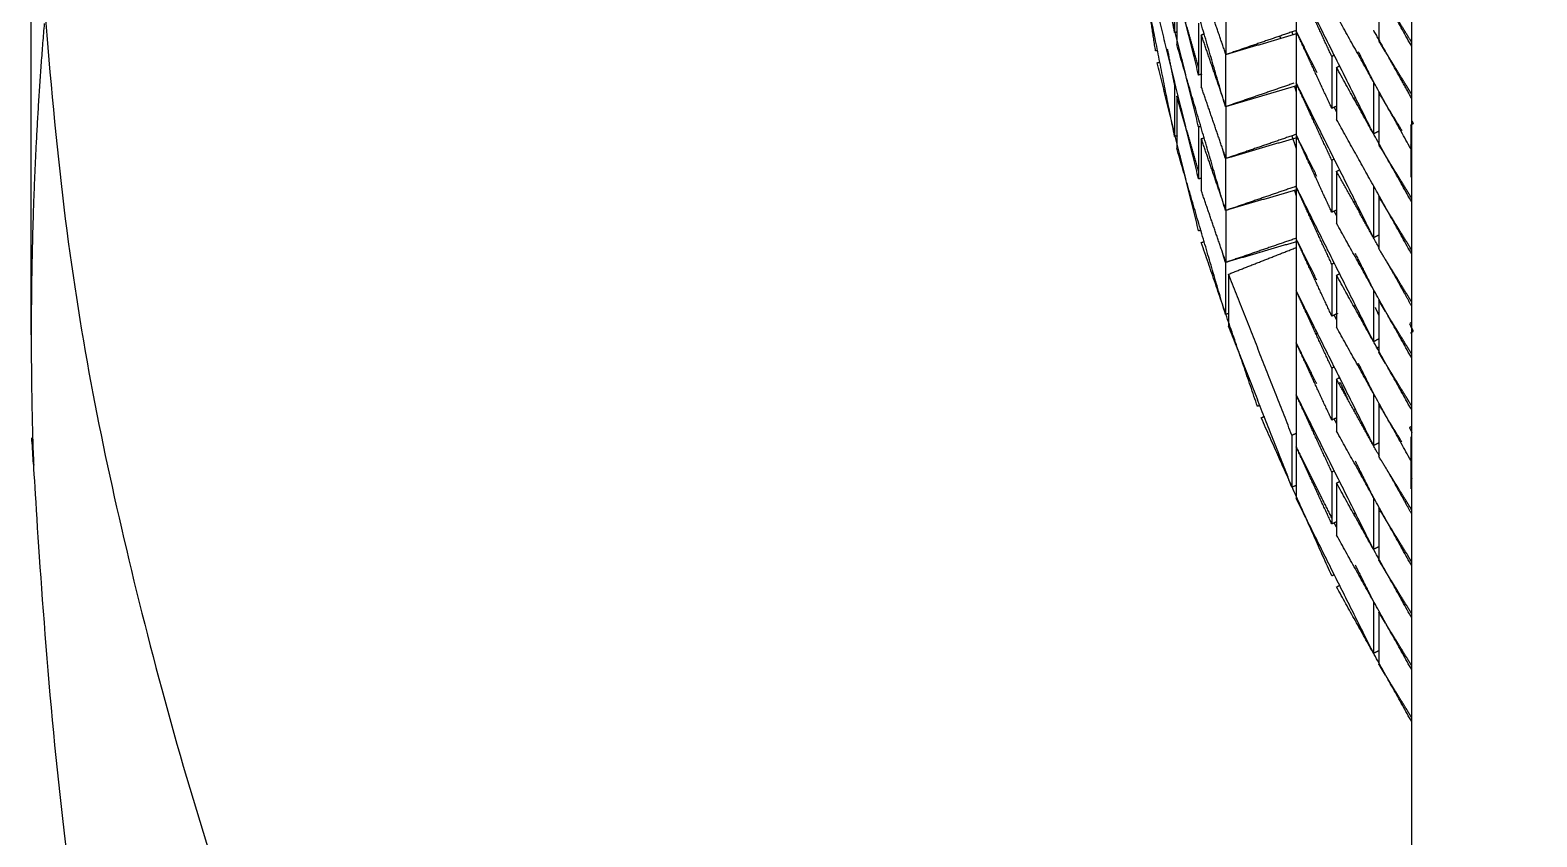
# Model space of a CAD drawing. Header units: millimetres. Extents: x 507.9 to 541, y 40.2 to 69.3.
# Drawn here: x 511.838 to 513.579, y 43.978 to 44.91 of the extents above; entities that cross this region are included whole.
import ezdxf

# ---------------------------------------------------------------- set-up
doc = ezdxf.new("R2010")
doc.units = ezdxf.units.MM
doc.layers.add('Make2D$Visible$Curves', color=7, linetype='Continuous', true_color=0x000000)

msp = doc.modelspace()

# ---------------------------------------------------------------- linework, layer by layer
at = {"layer": 'Make2D$Visible$Curves', "color": 18, "lineweight": -3, "true_color": 0x000000}
for points in [[(513.43477, 43.30682), (513.43477, 44.62608), (513.43477, 45.94533)], [(511.83963, 44.55807), (511.83963, 44.91789), (511.83963, 45.2777)], [(513.16066, 44.90729), (513.14119, 45.00537), (513.12171, 45.10346)], [(513.1884, 44.85827), (513.16449, 44.95537), (513.14057, 45.05246)], [(513.43477, 44.89101), (513.39125, 44.969), (513.34774, 45.047)], [(513.21942, 44.82172), (513.19129, 44.91768), (513.16316, 45.01364)], [(513.16066, 44.78729), (513.14119, 44.88537), (513.12171, 44.98346)], [(513.13867, 44.88621), (513.13023, 44.94118), (513.12178, 44.99616)], [(513.1884, 44.79827), (513.16449, 44.89537), (513.14057, 44.99246)], [(513.16066, 44.96729), (513.16066, 44.93729), (513.16066, 44.90729)], [(513.39053, 44.79029), (513.34583, 44.87974), (513.30112, 44.9692)], [(513.30112, 44.96902), (513.30112, 44.93902), (513.30112, 44.90902)], [(513.34227, 44.87975), (513.32237, 44.92293), (513.30247, 44.9661)], [(513.16316, 44.95364), (513.16316, 44.92364), (513.16316, 44.89364)], [(513.1884, 44.86752), (513.17578, 44.91058), (513.16316, 44.95364)], [(513.21997, 44.88188), (513.20574, 44.92331), (513.19152, 44.96475)], [(513.39654, 44.95779), (513.39654, 44.92779), (513.39654, 44.89779)], [(513.1884, 44.73827), (513.16449, 44.83537), (513.14057, 44.93246)], [(513.21997, 44.94188), (513.21997, 44.91188), (513.21997, 44.88188)], [(513.1884, 44.91827), (513.1884, 44.88827), (513.1884, 44.85827)], [(513.43477, 44.77101), (513.39125, 44.849), (513.34774, 44.927)], [(513.43486, 44.89565), (513.42618, 44.90971), (513.41751, 44.92378)], [(513.16325, 44.9078), (513.16196, 44.90755), (513.16066, 44.90729)], [(513.19152, 44.90475), (513.19322, 44.90533), (513.19493, 44.90592)], [(513.19152, 44.90475), (513.19152, 44.87475), (513.19152, 44.84475)], [(513.21997, 44.82188), (513.20574, 44.86331), (513.19152, 44.90475)], [(513.30135, 44.90573), (513.26038, 44.89372), (513.21942, 44.88172)], [(513.30146, 44.90985), (513.26071, 44.89586), (513.21997, 44.88188)], [(513.28215, 44.90322), (513.28256, 44.90182), (513.28297, 44.90043)], [(513.29612, 44.90802), (513.29672, 44.90628), (513.29731, 44.90455)], [(513.30112, 44.9092), (513.30112, 44.8792), (513.30112, 44.8492)], [(513.32526, 44.8609), (513.31319, 44.88505), (513.30112, 44.9092)], [(513.34227, 44.81975), (513.3217, 44.86439), (513.30112, 44.90902)], [(513.43477, 44.83101), (513.41274, 44.87049), (513.39071, 44.90997)], [(513.43477, 44.83579), (513.41566, 44.86679), (513.39654, 44.89779)], [(513.14098, 44.88657), (513.13983, 44.88639), (513.13867, 44.88621)], [(513.16066, 44.84729), (513.1566, 44.86775), (513.15254, 44.88821)], [(513.21942, 44.70172), (513.19129, 44.79768), (513.16316, 44.89364)], [(513.21942, 44.88172), (513.21942, 44.85172), (513.21942, 44.82172)], [(513.34545, 44.88117), (513.34386, 44.88046), (513.34227, 44.87975)], [(513.34227, 44.87975), (513.34227, 44.84975), (513.34227, 44.81975)], [(513.39053, 44.85029), (513.38181, 44.86773), (513.3731, 44.88516)], [(513.14057, 44.87246), (513.14222, 44.87287), (513.14387, 44.87328)], [(513.1884, 44.67827), (513.16449, 44.77537), (513.14057, 44.87246)], [(513.20737, 44.86294), (513.20693, 44.86283), (513.20648, 44.86272)], [(513.34774, 44.867), (513.34948, 44.86797), (513.35122, 44.86894)], [(513.34774, 44.867), (513.34774, 44.837), (513.34774, 44.807)], [(513.43477, 44.71101), (513.39125, 44.789), (513.34774, 44.867)], [(513.16173, 44.8475), (513.1612, 44.8474), (513.16066, 44.84729)], [(513.16066, 44.84729), (513.16066, 44.81729), (513.16066, 44.78729)], [(513.19177, 44.8591), (513.19009, 44.85868), (513.1884, 44.85827)], [(513.21997, 44.76188), (513.20574, 44.80331), (513.19152, 44.84475)], [(513.30274, 44.84614), (513.26108, 44.83393), (513.21942, 44.82172)], [(513.2986, 44.84887), (513.25928, 44.83537), (513.21997, 44.82188)], [(513.29919, 44.8451), (513.30016, 44.84179), (513.30112, 44.83849)], [(513.39053, 44.67029), (513.34583, 44.75974), (513.30112, 44.8492)], [(513.30112, 44.84902), (513.30112, 44.81902), (513.30112, 44.78902)], [(513.34227, 44.75975), (513.3217, 44.80439), (513.30112, 44.84902)], [(513.39053, 44.85029), (513.39053, 44.8204), (513.39053, 44.79052)], [(513.16316, 44.83364), (513.16408, 44.83391), (513.16499, 44.83418)], [(513.16316, 44.83364), (513.16316, 44.80364), (513.16316, 44.77364)], [(513.1884, 44.74752), (513.17578, 44.79058), (513.16316, 44.83364)], [(513.179, 44.83828), (513.17937, 44.83839), (513.17974, 44.8385)], [(513.3697, 44.832), (513.36875, 44.83157), (513.3678, 44.83115)], [(513.39654, 44.83779), (513.39654, 44.80779), (513.39654, 44.77779)], [(513.42342, 44.7942), (513.40998, 44.81599), (513.39654, 44.83779)], [(513.21997, 44.82188), (513.21997, 44.79188), (513.21997, 44.76188)], [(513.34819, 44.82239), (513.34523, 44.82107), (513.34227, 44.81975)], [(513.34774, 44.81592), (513.34645, 44.81849), (513.34517, 44.82105)], [(513.19099, 44.79891), (513.1897, 44.79859), (513.1884, 44.79827)], [(513.1884, 44.79827), (513.1884, 44.76827), (513.1884, 44.73827)], [(513.43477, 44.65101), (513.39125, 44.729), (513.34774, 44.807)], [(513.39674, 44.7934), (513.39364, 44.79185), (513.39053, 44.79029)], [(513.43326, 44.80043), (513.43497, 44.80148), (513.43668, 44.80254)], [(513.43359, 44.80051), (513.43359, 44.77051), (513.43359, 44.74051)], [(513.43477, 44.80546), (513.43555, 44.80389), (513.43634, 44.80233)], [(513.16362, 44.78788), (513.16214, 44.78758), (513.16066, 44.78729)], [(513.19152, 44.78475), (513.19329, 44.78535), (513.19505, 44.78596)], [(513.19152, 44.78475), (513.19152, 44.75475), (513.19152, 44.72475)], [(513.21997, 44.70188), (513.20574, 44.74331), (513.19152, 44.78475)], [(513.30158, 44.7858), (513.2605, 44.77376), (513.21942, 44.76172)], [(513.3016, 44.7899), (513.26078, 44.77589), (513.21997, 44.76188)], [(513.29612, 44.78802), (513.29862, 44.78073), (513.30112, 44.77345)], [(513.30112, 44.78863), (513.30112, 44.75891), (513.30112, 44.7292)], [(513.32512, 44.74119), (513.31326, 44.76491), (513.30141, 44.78863)], [(513.34227, 44.69975), (513.32189, 44.74397), (513.3015, 44.78819)], [(513.43477, 44.71579), (513.41566, 44.74679), (513.39654, 44.77779)], [(513.39828, 44.7752), (513.39834, 44.77523), (513.39841, 44.77527)], [(513.43477, 44.77579), (513.43418, 44.77675), (513.43359, 44.7777)], [(513.21942, 44.58172), (513.19129, 44.67768), (513.16316, 44.77364)], [(513.21942, 44.76172), (513.21767, 44.76769), (513.21592, 44.77367)], [(513.21942, 44.76172), (513.21942, 44.73172), (513.21942, 44.70172)], [(513.34557, 44.76123), (513.34392, 44.76049), (513.34227, 44.75975)], [(513.34227, 44.75975), (513.34227, 44.72975), (513.34227, 44.69975)], [(513.34774, 44.747), (513.34962, 44.74805), (513.35151, 44.7491)], [(513.34774, 44.747), (513.34774, 44.717), (513.34774, 44.687)], [(513.39664, 44.65934), (513.37219, 44.70317), (513.34774, 44.747)], [(513.41776, 44.7439), (513.41727, 44.74365), (513.41678, 44.74341)], [(513.19152, 44.73904), (513.18996, 44.73865), (513.1884, 44.73827)], [(513.21997, 44.64188), (513.20574, 44.68331), (513.19152, 44.72475)], [(513.30287, 44.72618), (513.26114, 44.71395), (513.21942, 44.70172)], [(513.30126, 44.72978), (513.26061, 44.71583), (513.21997, 44.70188)], [(513.29919, 44.7251), (513.30016, 44.72179), (513.30112, 44.71849)], [(513.39053, 44.55029), (513.34583, 44.63974), (513.30112, 44.7292)], [(513.30112, 44.72902), (513.30112, 44.69911), (513.30112, 44.6692)], [(513.34227, 44.63975), (513.3217, 44.68439), (513.30112, 44.72902)], [(513.39053, 44.73029), (513.39053, 44.70029), (513.39053, 44.67029)], [(513.39467, 44.72314), (513.39464, 44.72313), (513.3946, 44.72311)], [(513.36982, 44.71205), (513.36888, 44.71163), (513.36794, 44.71121)], [(513.39654, 44.71779), (513.39654, 44.68779), (513.39654, 44.65779)], [(513.43477, 44.65579), (513.41566, 44.68679), (513.39654, 44.71779)], [(513.21997, 44.70188), (513.21997, 44.67188), (513.21997, 44.64188)], [(513.34787, 44.70225), (513.34507, 44.701), (513.34227, 44.69975)], [(513.34774, 44.69592), (513.34645, 44.69849), (513.34517, 44.70105)], [(513.19105, 44.67892), (513.18973, 44.6786), (513.1884, 44.67827)], [(513.30155, 44.66988), (513.26076, 44.65588), (513.21997, 44.64188)], [(513.43477, 44.53101), (513.39125, 44.609), (513.34774, 44.687)], [(513.39695, 44.6735), (513.39374, 44.6719), (513.39053, 44.67029)], [(513.19152, 44.66475), (513.19332, 44.66536), (513.19511, 44.66598)], [(513.25645, 44.47558), (513.22399, 44.57016), (513.19152, 44.66475)], [(513.21942, 44.64172), (513.21767, 44.64769), (513.21592, 44.65367)], [(513.30133, 44.66573), (513.26037, 44.65372), (513.21942, 44.64172)], [(513.22312, 44.62834), (513.26227, 44.64372), (513.30141, 44.65909)], [(513.30112, 44.6692), (513.30112, 44.6392), (513.30112, 44.6092)], [(513.32512, 44.62119), (513.31312, 44.64519), (513.30112, 44.6692)], [(513.34227, 44.57975), (513.3217, 44.62439), (513.30112, 44.66902)], [(513.43477, 44.59579), (513.41566, 44.62679), (513.39654, 44.65779)], [(513.21942, 44.64172), (513.21942, 44.61172), (513.21942, 44.58172)], [(513.34543, 44.64116), (513.34385, 44.64046), (513.34227, 44.63975)], [(513.34227, 44.63975), (513.34227, 44.60975), (513.34227, 44.57975)], [(513.39053, 44.61029), (513.38004, 44.63128), (513.36955, 44.65227)], [(513.37303, 44.64111), (513.37326, 44.64124), (513.37349, 44.64137)], [(513.43477, 44.59101), (513.42075, 44.61614), (513.40673, 44.64127)], [(513.22312, 44.62834), (513.22312, 44.59834), (513.22312, 44.56834)], [(513.29625, 44.44219), (513.25969, 44.53527), (513.22312, 44.62834)], [(513.34774, 44.627), (513.34958, 44.62803), (513.35142, 44.62905)], [(513.34774, 44.627), (513.34774, 44.597), (513.34774, 44.567)], [(513.43477, 44.47101), (513.39125, 44.549), (513.34774, 44.627)], [(513.41784, 44.62394), (513.41741, 44.62373), (513.41699, 44.62352)], [(513.39053, 44.43029), (513.34583, 44.51974), (513.30112, 44.6092)], [(513.34227, 44.51975), (513.3217, 44.56439), (513.30112, 44.60902)], [(513.30112, 44.60902), (513.30112, 44.57902), (513.30112, 44.54902)], [(513.30261, 44.6061), (513.30187, 44.60588), (513.30112, 44.60567)], [(513.39053, 44.61029), (513.39053, 44.58029), (513.39053, 44.55029)], [(513.22312, 44.5828), (513.22127, 44.58226), (513.21942, 44.58172)], [(513.34896, 44.58274), (513.34561, 44.58125), (513.34227, 44.57975)], [(513.34844, 44.58283), (513.34849, 44.58269), (513.34855, 44.58256)], [(513.37014, 44.59219), (513.36915, 44.59175), (513.36816, 44.59131)], [(513.39244, 44.58977), (513.39449, 44.58533), (513.39654, 44.58088)], [(513.39654, 44.59779), (513.39654, 44.56779), (513.39654, 44.53779)], [(513.43477, 44.53579), (513.41566, 44.56679), (513.39654, 44.59779)], [(513.29625, 44.38219), (513.25969, 44.47527), (513.22312, 44.56834)], [(513.34774, 44.57592), (513.34645, 44.57849), (513.34517, 44.58105)], [(513.43477, 44.41101), (513.39125, 44.489), (513.34774, 44.567)], [(513.432, 44.57101), (513.43417, 44.56667), (513.43634, 44.56233)], [(513.43515, 44.57259), (513.43378, 44.57191), (513.43242, 44.57122)], [(513.30112, 44.5492), (513.30112, 44.5192), (513.30112, 44.4892)], [(513.32497, 44.50149), (513.31305, 44.52534), (513.30112, 44.5492)], [(513.34227, 44.45975), (513.3217, 44.50439), (513.30112, 44.54902)], [(513.3245, 44.55945), (513.32527, 44.55979), (513.32603, 44.56014)], [(513.39683, 44.55344), (513.39368, 44.55187), (513.39053, 44.55029)], [(513.43323, 44.56041), (513.43479, 44.56137), (513.43635, 44.56233)], [(513.39694, 44.54415), (513.39593, 44.5437), (513.39493, 44.54326)], [(513.43477, 44.47579), (513.41566, 44.50679), (513.39654, 44.53779)], [(513.34519, 44.52106), (513.34373, 44.52041), (513.34227, 44.51975)], [(513.34227, 44.51975), (513.34227, 44.48975), (513.34227, 44.45975)], [(513.37113, 44.52508), (513.37127, 44.5247), (513.37142, 44.52433)], [(513.39053, 44.49029), (513.38181, 44.50773), (513.3731, 44.52516)], [(513.34774, 44.507), (513.34968, 44.50808), (513.35163, 44.50917)], [(513.34774, 44.507), (513.34774, 44.477), (513.34774, 44.447)], [(513.39721, 44.41833), (513.37247, 44.46266), (513.34774, 44.507)], [(513.34964, 44.51211), (513.35034, 44.51008), (513.35104, 44.50805)], [(513.35065, 44.50251), (513.35136, 44.50283), (513.35208, 44.50315)], [(513.35208, 44.50315), (513.35646, 44.49333), (513.36084, 44.48351)], [(513.41768, 44.50386), (513.41722, 44.50363), (513.41676, 44.5034)], [(513.39053, 44.31029), (513.34583, 44.39974), (513.30112, 44.4892)], [(513.30112, 44.48902), (513.30112, 44.45902), (513.30112, 44.42902)], [(513.34227, 44.39975), (513.3217, 44.44439), (513.30112, 44.48902)], [(513.39053, 44.49029), (513.39053, 44.46029), (513.39053, 44.43029)], [(513.25919, 44.47652), (513.25782, 44.47605), (513.25645, 44.47558)], [(513.26076, 44.46239), (513.26267, 44.46324), (513.26459, 44.4641)], [(513.34227, 44.27975), (513.30152, 44.37107), (513.26076, 44.46239)], [(513.34785, 44.46225), (513.34506, 44.461), (513.34227, 44.45975)], [(513.34774, 44.45592), (513.34645, 44.45849), (513.34517, 44.46105)], [(513.3699, 44.47209), (513.36891, 44.47164), (513.36792, 44.4712)], [(513.39654, 44.47779), (513.39654, 44.44779), (513.39654, 44.41779)], [(513.42335, 44.43431), (513.40994, 44.45605), (513.39654, 44.47779)], [(513.30113, 44.44411), (513.29869, 44.44315), (513.29625, 44.44219)], [(513.43477, 44.29101), (513.39125, 44.369), (513.34774, 44.447)], [(513.432, 44.45101), (513.43338, 44.44824), (513.43477, 44.44546)], [(513.43491, 44.45247), (513.43355, 44.45179), (513.43218, 44.45111)], [(513.29625, 44.44219), (513.29625, 44.41219), (513.29625, 44.38219)], [(513.30112, 44.4292), (513.30112, 44.3992), (513.30112, 44.3692)], [(513.34227, 44.34686), (513.3217, 44.38803), (513.30112, 44.4292)], [(513.34227, 44.33975), (513.3217, 44.38439), (513.30112, 44.42902)], [(513.39694, 44.4335), (513.39373, 44.43189), (513.39053, 44.43029)], [(513.43359, 44.44051), (513.43359, 44.41051), (513.43359, 44.38051)], [(513.43366, 44.43494), (513.43436, 44.43533), (513.43506, 44.43572)], [(513.39053, 44.37029), (513.38007, 44.39121), (513.36962, 44.41213)], [(513.43483, 44.35569), (513.41568, 44.38674), (513.39654, 44.41779)], [(513.34556, 44.40122), (513.34392, 44.40049), (513.34227, 44.39975)], [(513.34227, 44.39975), (513.34227, 44.36975), (513.34227, 44.33975)], [(513.43477, 44.35101), (513.42075, 44.37614), (513.40673, 44.40127)], [(513.43502, 44.39253), (513.43447, 44.39225), (513.43391, 44.39197)], [(513.30124, 44.38415), (513.29874, 44.38317), (513.29625, 44.38219)], [(513.34774, 44.387), (513.34953, 44.388), (513.35132, 44.389)], [(513.34774, 44.387), (513.34774, 44.357), (513.34774, 44.327)], [(513.43477, 44.23101), (513.39125, 44.309), (513.34774, 44.387)], [(513.41782, 44.38393), (513.4174, 44.38372), (513.41697, 44.38351)], [(513.39053, 44.19029), (513.34583, 44.27974), (513.30112, 44.3692)], [(513.39053, 44.37029), (513.39053, 44.34029), (513.39053, 44.31029)], [(513.39654, 44.35779), (513.39654, 44.32779), (513.39654, 44.29779)], [(513.43477, 44.29579), (513.41566, 44.32679), (513.39654, 44.35779)], [(513.34815, 44.34238), (513.34521, 44.34107), (513.34227, 44.33975)], [(513.34774, 44.33592), (513.34645, 44.33849), (513.34517, 44.34105)], [(513.3701, 44.35217), (513.36893, 44.35165), (513.36776, 44.35113)], [(513.43477, 44.17101), (513.39125, 44.249), (513.34774, 44.327)], [(513.39678, 44.31342), (513.39365, 44.31185), (513.39053, 44.31029)], [(513.39053, 44.25029), (513.38009, 44.27118), (513.36965, 44.29206)], [(513.43477, 44.23579), (513.41566, 44.26679), (513.39654, 44.29779)], [(513.34544, 44.28117), (513.34385, 44.28046), (513.34227, 44.27975)], [(513.34774, 44.267), (513.34967, 44.26808), (513.35161, 44.26916)], [(513.43477, 44.11101), (513.39125, 44.189), (513.34774, 44.267)], [(513.41759, 44.26381), (513.41716, 44.2636), (513.41674, 44.26339)], [(513.39053, 44.25029), (513.39053, 44.22029), (513.39053, 44.19029)], [(513.39654, 44.23779), (513.39654, 44.20779), (513.39654, 44.17779)], [(513.43477, 44.17579), (513.41566, 44.20679), (513.39654, 44.23779)], [(513.39674, 44.1934), (513.39363, 44.19184), (513.39053, 44.19029)], [(513.43477, 44.11579), (513.41566, 44.14679), (513.39654, 44.17779)]]:
    msp.add_open_spline(points, degree=2, dxfattribs=at)
for points in [[(511.83963, 45.2777), (511.83963, 45.17096), (511.84491, 45.06436), (512.05826, 40.75314), (516.36947, 40.96649), (520.47261, 41.16954), (520.47261, 45.2777)], [(511.83963, 44.55807), (511.83963, 44.45133), (511.84491, 44.34472), (512.05826, 40.03351), (516.36947, 40.24686), (520.47261, 40.44991), (520.47261, 44.55807)]]:
    msp.add_rational_spline(points, [0.980423998556, 0.989861021963, 1, 0.707106781187, 1, 0.717245759224, 0.980423998556], degree=2, knots=[13.3259395, 13.3259395, 13.3259395, 13.5606516, 13.5606516, 20.3409773, 20.3409773, 26.8865911, 26.8865911, 26.8865911], dxfattribs=at)
msp.add_rational_spline([(511.85465, 44.91789), (511.83963, 44.73829), (511.83963, 44.55807)], [0.951261901401, 0.964892234531, 0.980423998556], degree=2, dxfattribs=at)

doc.saveas('drawing.dxf')
